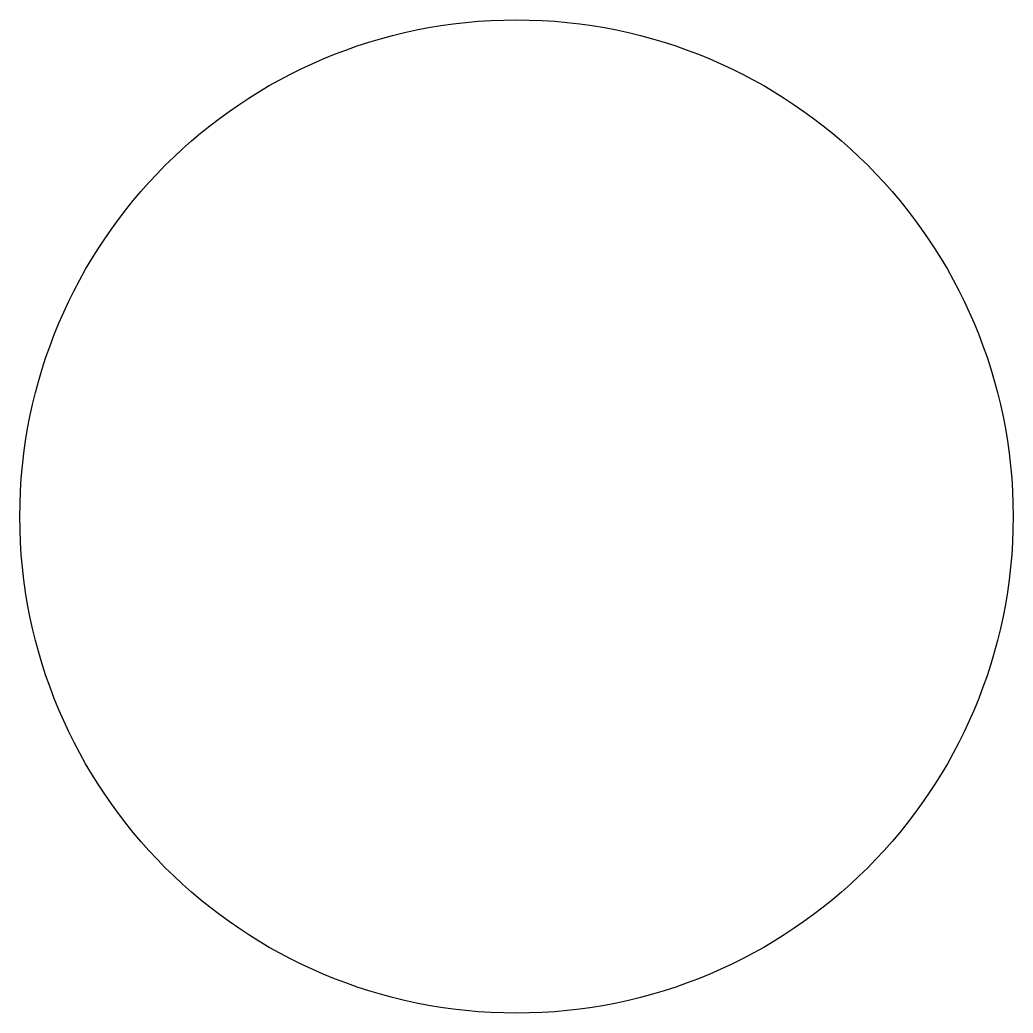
# Model space of a CAD drawing. Header units: millimetres. Extents: x -10 to 10, y -10 to 10.
import ezdxf

# ---------------------------------------------------------------- set-up
doc = ezdxf.new("R2010")
doc.units = ezdxf.units.MM
doc.layers.add('default', color=7, linetype='CONTINUOUS')

msp = doc.modelspace()

# ---------------------------------------------------------------- linework, layer by layer
at = {"layer": 'default', "color": 0, "linetype": 'CONTINUOUS'}
msp.add_circle((0, 0), 10, dxfattribs=at)

doc.saveas('drawing.dxf')
